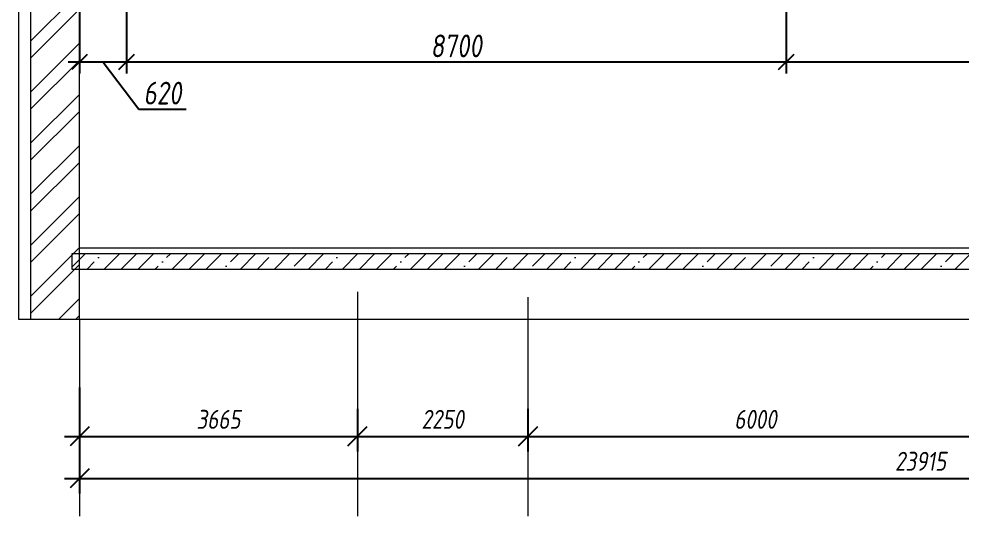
# Model space of a CAD drawing. Header units: millimetres. Extents: x 0 to 9491604, y -172998 to 295086.
# Drawn here: x 549133 to 561574, y 4723 to 11283 of the extents above; entities that cross this region are included whole.
import ezdxf

# ---------------------------------------------------------------- set-up
doc = ezdxf.new("R2010")
doc.units = ezdxf.units.MM
for name, color, linetype, lineweight in [('АР_Оси', 7, 'Continuous', 25), ('АР_Сущ Несущая стена', 250, 'Continuous', 50), ('АР_Штриховка монолит', 29, 'Continuous', 9)]:
    doc.layers.add(name, color=color, linetype=linetype, lineweight=lineweight)
doc.layers.add('АР_Перегородки кирпич', color=34, linetype='Continuous')
doc.layers.add('ТХ_мебель передв', color=251, linetype='Continuous')
doc.styles.add('GOST 2.304', font='CS_Gost2304.shx')
doc.styles.add('Архитектурный размер', font='isocpeur.ttf', dxfattribs={"width": 0.8, "oblique": 8})
doc.styles.add('ГОСТ 2.304', font='CS_Gost2304.shx', dxfattribs={"oblique": 10})
doc.dimstyles.new('KK 100', dxfattribs={"dimscale": 100, "dimtxt": 3, "dimasz": 2, "dimexe": 1.5, "dimexo": 2, "dimtad": 1, "dimdec": 0, "dimtxsty": 'GOST 2.304', "dimblk": 'OBLIQUE', "dimcen": 2.5, "dimdle": 1.5, "dimadec": 0, "dimazin": 0, "dimtfac": 1, "dimtdec": 0, "dimtmove": 0, "dimatfit": 3, "dimarcsym": 0})
doc.dimstyles.new('СПДС', dxfattribs={"dimscale": 100, "dimtxt": 2.5, "dimasz": 2.5, "dimexe": 2, "dimexo": 0.625, "dimgap": 1, "dimtad": 1, "dimdec": 0, "dimrnd": 5, "dimtxsty": 'ГОСТ 2.304', "dimblk": 'OBLIQUE', "dimblk1": 'OBLIQUE', "dimblk2": 'OBLIQUE', "dimcen": 2.5, "dimdle": 2, "dimadec": 0, "dimazin": 2, "dimtfac": 0.75, "dimtdec": 4, "dimtmove": 1, "dimatfit": 3, "dimfxl": 1, "dimtfill": 1, "dimtolj": 1, "dimarcsym": 1})

# ---------------------------------------------------------------- blocks, each defined once
blk = doc.blocks.new('_Oblique')
at = {"color": 0, "linetype": 'ByBlock', "lineweight": -2}
blk.add_line((-0.5, -0.5), (0.5, 0.5), dxfattribs=at)
blk = doc.blocks.new('*D198')
at = {"layer": 'Defpoints', "color": 0, "linetype": 'ByBlock', "lineweight": 9, "transparency": 16777216}
for p in [(549933, 6203), (553598, 6203), (553598, 5775)]:
    blk.add_point(p, dxfattribs=at)
at = {"layer": 'АР_Оси', "color": 0, "linetype": 'ByBlock', "lineweight": -2, "transparency": 16777216}
for p, q in [((549933, 6141), (549933, 5575)), ((553598, 6141), (553598, 5575)), ((549733, 5775), (553798, 5775))]:
    blk.add_line(p, q, dxfattribs=at)
at = {"layer": 'АР_Оси', "color": 0, "linetype": 'ByBlock', "lineweight": -2, "transparency": 16777216, "xscale": 250, "yscale": 250, "zscale": 250, "rotation": 180}
blk.add_blockref('_Oblique', (549933, 5775), dxfattribs=at)
at = {"layer": 'АР_Оси', "color": 0, "linetype": 'ByBlock', "lineweight": -2, "transparency": 16777216, "xscale": 250, "yscale": 250, "zscale": 250}
blk.add_blockref('_Oblique', (553598, 5775), dxfattribs=at)
at = {"layer": 'АР_Оси', "color": 0, "linetype": 'ByBlock', "lineweight": 9, "transparency": 16777216, "insert": (551765, 6000), "char_height": 250, "attachment_point": 5, "style": 'ГОСТ 2.304', "bg_fill": 3, "box_fill_scale": 1.1, "bg_fill_color": 256, "bg_fill_true_color": 13158600, "bg_fill_transparency": 0}
blk.add_mtext('\\A1;3665', dxfattribs=at)
blk = doc.blocks.new('*D199')
at = {"layer": 'Defpoints', "color": 0, "linetype": 'ByBlock', "lineweight": 9, "transparency": 16777216}
for p in [(553598, 6203), (555848, 6203), (555848, 5775)]:
    blk.add_point(p, dxfattribs=at)
at = {"layer": 'АР_Оси', "color": 0, "linetype": 'ByBlock', "lineweight": -2, "transparency": 16777216}
for p, q in [((553598, 6141), (553598, 5575)), ((555848, 6141), (555848, 5575)), ((553398, 5775), (556048, 5775))]:
    blk.add_line(p, q, dxfattribs=at)
at = {"layer": 'АР_Оси', "color": 0, "linetype": 'ByBlock', "lineweight": -2, "transparency": 16777216, "xscale": 250, "yscale": 250, "zscale": 250, "rotation": 180}
blk.add_blockref('_Oblique', (553598, 5775), dxfattribs=at)
at = {"layer": 'АР_Оси', "color": 0, "linetype": 'ByBlock', "lineweight": -2, "transparency": 16777216, "xscale": 250, "yscale": 250, "zscale": 250}
blk.add_blockref('_Oblique', (555848, 5775), dxfattribs=at)
at = {"layer": 'АР_Оси', "color": 0, "linetype": 'ByBlock', "lineweight": 9, "transparency": 16777216, "insert": (554723, 6000), "char_height": 250, "attachment_point": 5, "style": 'ГОСТ 2.304', "bg_fill": 3, "box_fill_scale": 1.1, "bg_fill_color": 256, "bg_fill_true_color": 13158600, "bg_fill_transparency": 0}
blk.add_mtext('\\A1;2250', dxfattribs=at)
blk = doc.blocks.new('*D200')
at = {"layer": 'Defpoints', "color": 0, "linetype": 'ByBlock', "lineweight": 9, "transparency": 16777216}
for p in [(555848, 6203), (561848, 6203), (561848, 5775)]:
    blk.add_point(p, dxfattribs=at)
at = {"layer": 'АР_Оси', "color": 0, "linetype": 'ByBlock', "lineweight": -2, "transparency": 16777216}
for p, q in [((555848, 6141), (555848, 5575)), ((561848, 6141), (561848, 5575)), ((555648, 5775), (562048, 5775))]:
    blk.add_line(p, q, dxfattribs=at)
at = {"layer": 'АР_Оси', "color": 0, "linetype": 'ByBlock', "lineweight": -2, "transparency": 16777216, "xscale": 250, "yscale": 250, "zscale": 250, "rotation": 180}
blk.add_blockref('_Oblique', (555848, 5775), dxfattribs=at)
at = {"layer": 'АР_Оси', "color": 0, "linetype": 'ByBlock', "lineweight": -2, "transparency": 16777216, "xscale": 250, "yscale": 250, "zscale": 250}
blk.add_blockref('_Oblique', (561848, 5775), dxfattribs=at)
at = {"layer": 'АР_Оси', "color": 0, "linetype": 'ByBlock', "lineweight": 9, "transparency": 16777216, "insert": (558848, 6000), "char_height": 250, "attachment_point": 5, "style": 'ГОСТ 2.304', "bg_fill": 3, "box_fill_scale": 1.1, "bg_fill_color": 256, "bg_fill_true_color": 13158600, "bg_fill_transparency": 0}
blk.add_mtext('\\A1;6000', dxfattribs=at)
blk = doc.blocks.new('*D193')
at = {"layer": 'Defpoints', "color": 0, "lineweight": 9, "ltscale": 100, "transparency": 16777216}
for p in [(550553, 11156), (559253, 11156), (550553, 10713)]:
    blk.add_point(p, dxfattribs=at)
at = {"layer": 'ТХ_мебель передв', "color": 0, "lineweight": -2, "ltscale": 100, "transparency": 16777216}
for p, q in [((550553, 10956), (550553, 10563)), ((559253, 10956), (559253, 10563)), ((559403, 10713), (550403, 10713))]:
    blk.add_line(p, q, dxfattribs=at)
at = {"layer": 'ТХ_мебель передв', "color": 0, "lineweight": -2, "ltscale": 100, "transparency": 16777216, "xscale": 200, "yscale": 200, "zscale": 200, "rotation": 180}
blk.add_blockref('_Oblique', (550553, 10713), dxfattribs=at)
at = {"layer": 'ТХ_мебель передв', "color": 0, "lineweight": -2, "ltscale": 100, "transparency": 16777216, "xscale": 200, "yscale": 200, "zscale": 200}
blk.add_blockref('_Oblique', (559253, 10713), dxfattribs=at)
at = {"layer": 'ТХ_мебель передв', "color": 0, "lineweight": 9, "ltscale": 100, "transparency": 16777216, "insert": (554903, 10926), "char_height": 300, "attachment_point": 5, "style": 'Архитектурный размер'}
blk.add_mtext('8700', dxfattribs=at)
blk = doc.blocks.new('*D194')
at = {"layer": 'Defpoints', "color": 0, "linetype": 'ByBlock', "lineweight": 9, "transparency": 16777216}
for p in [(549933, 6480), (573848, 6480), (573848, 5222)]:
    blk.add_point(p, dxfattribs=at)
at = {"layer": 'АР_Оси', "color": 0, "linetype": 'ByBlock', "lineweight": -2, "transparency": 16777216}
for p, q in [((549933, 6418), (549933, 5022)), ((573848, 6418), (573848, 5022)), ((549733, 5222), (574048, 5222))]:
    blk.add_line(p, q, dxfattribs=at)
at = {"layer": 'АР_Оси', "color": 0, "linetype": 'ByBlock', "lineweight": -2, "transparency": 16777216, "xscale": 250, "yscale": 250, "zscale": 250, "rotation": 180}
blk.add_blockref('_Oblique', (549933, 5222), dxfattribs=at)
at = {"layer": 'АР_Оси', "color": 0, "linetype": 'ByBlock', "lineweight": -2, "transparency": 16777216, "xscale": 250, "yscale": 250, "zscale": 250}
blk.add_blockref('_Oblique', (573848, 5222), dxfattribs=at)
at = {"layer": 'АР_Оси', "color": 0, "linetype": 'ByBlock', "lineweight": 9, "transparency": 16777216, "insert": (561026, 5447), "char_height": 250, "attachment_point": 5, "style": 'ГОСТ 2.304', "bg_fill": 3, "box_fill_scale": 1.1, "bg_fill_color": 256, "bg_fill_true_color": 13158600, "bg_fill_transparency": 0}
blk.add_mtext('\\A1;23915', dxfattribs=at)
blk = doc.blocks.new('*D195')
at = {"layer": 'Defpoints', "color": 0, "lineweight": 9, "ltscale": 100, "transparency": 16777216}
for p in [(559253, 11990, 950), (573648, 11874), (559253, 10713)]:
    blk.add_point(p, dxfattribs=at)
at = {"layer": 'ТХ_мебель передв', "color": 0, "lineweight": -2, "ltscale": 100, "transparency": 16777216}
for p, q in [((559253, 11790), (559253, 10563)), ((573648, 11674), (573648, 10563)), ((573798, 10713), (559103, 10713))]:
    blk.add_line(p, q, dxfattribs=at)
at = {"layer": 'ТХ_мебель передв', "color": 0, "lineweight": -2, "ltscale": 100, "transparency": 16777216, "xscale": 200, "yscale": 200, "zscale": 200, "rotation": 180}
blk.add_blockref('_Oblique', (559253, 10713), dxfattribs=at)
at = {"layer": 'ТХ_мебель передв', "color": 0, "lineweight": -2, "ltscale": 100, "transparency": 16777216, "xscale": 200, "yscale": 200, "zscale": 200}
blk.add_blockref('_Oblique', (573648, 10713), dxfattribs=at)
at = {"layer": 'ТХ_мебель передв', "color": 0, "lineweight": 9, "ltscale": 100, "transparency": 16777216, "insert": (566450, 10926), "char_height": 300, "attachment_point": 5, "style": 'Архитектурный размер'}
blk.add_mtext('14395', dxfattribs=at)
blk = doc.blocks.new('*D176')
at = {"layer": 'Defpoints', "color": 0, "ltscale": 100, "transparency": 16777216}
for p in [(549933, 12183), (550553, 12183), (549933, 10713)]:
    blk.add_point(p, dxfattribs=at)
at = {"layer": 'ТХ_мебель передв', "color": 0, "lineweight": -2, "ltscale": 100, "transparency": 16777216}
for p, q in [((549933, 11983), (549933, 10563)), ((550553, 11983), (550553, 10563)), ((550703, 10713), (549783, 10713)), ((550243, 10713), (550717, 10090)), ((550717, 10090), (551341, 10090))]:
    blk.add_line(p, q, dxfattribs=at)
at = {"layer": 'ТХ_мебель передв', "color": 0, "lineweight": -2, "ltscale": 100, "transparency": 16777216, "xscale": 200, "yscale": 200, "zscale": 200, "rotation": 180}
blk.add_blockref('_Oblique', (549933, 10713), dxfattribs=at)
at = {"layer": 'ТХ_мебель передв', "color": 0, "lineweight": -2, "ltscale": 100, "transparency": 16777216, "xscale": 200, "yscale": 200, "zscale": 200}
blk.add_blockref('_Oblique', (550553, 10713), dxfattribs=at)
at = {"layer": 'ТХ_мебель передв', "color": 0, "lineweight": 9, "ltscale": 100, "transparency": 16777216, "insert": (551029, 10303), "char_height": 300, "attachment_point": 5, "style": 'Архитектурный размер'}
blk.add_mtext('620', dxfattribs=at)
blk = doc.blocks.new('АР разрез')
at = {"layer": 'АР_Перегородки кирпич', "lineweight": 9, "ltscale": 500, "true_color": 0x000000, "transparency": 33554610}
h = blk.add_hatch(dxfattribs=at)
h.set_pattern_fill('ANSI32', color=18, scale=50)
h.set_pattern_definition([(45, (216511.2, -287438.85), (-336.7596, 336.7596), []), (45, (216735.73, -287438.85), (-336.7596, 336.7596), [])])
edge = h.paths.add_edge_path()
edge.add_line((549932.9, 22102.8), (549932.9, 7315.3))
edge.add_line((549932.9, 7315.3), (549292.9, 7315.2))
edge.add_line((549292.9, 7315.2), (549292.9, 22102.7))
edge.add_line((549292.9, 22102.7), (549932.9, 22102.8))
at = {"layer": 'АР_Штриховка монолит', "lineweight": 9, "ltscale": 10}
h = blk.add_hatch(dxfattribs=at)
h.set_pattern_fill('ANSI35', color=256, scale=50)
h.set_pattern_definition([(45, (216511.2, -291638.9), (-224.5064, 224.5064), []), (45, (216735.72, -291638.9), (-224.5064, 224.5064), [396.875, -79.375, 0, -79.375])])
h.paths.add_polyline_path([(574126, 8183.2), (549832.8, 8183.1), (549832.9, 7983.2), (561393, 7983.1), (561420.8, 7983.2), (574129.5, 7983.2)])
at = {"layer": 'АР_Оси', "lineweight": 9}
for p, q in [((555847.9, 7610.9), (555847.9, 4723.5)), ((549932.9, 7315.2), (549932.9, 4723.5))]:
    blk.add_line(p, q, dxfattribs=at)
at = {"layer": 'АР_Сущ Несущая стена', "lineweight": 9, "ltscale": 50}
for p, q in [((549932.9, 8263.2), (573647.8, 8263.2)), ((549932.9, 7983.2), (573327.8, 7983.2))]:
    blk.add_line(p, q, dxfattribs=at)
for points in [[(549132.9, 22102.7), (574127.8, 22102.7), (574127.8, 7315.2), (549132.9, 7315.2)], [(549832.9, 7983.2), (574127.8, 7983.2), (574127.8, 8183.2), (549832.9, 8183.2)]]:
    blk.add_lwpolyline(points, close=True, dxfattribs=at)
for points in [[(549292.9, 7315.2), (549292.9, 22102.7)], [(573647.8, 12183.2), (573647.8, 7315.2), (549932.9, 7315.2), (549932.9, 12183.2)]]:
    blk.add_lwpolyline(points, dxfattribs=at)
at = {"layer": 'ТХ_мебель передв', "lineweight": 9, "ltscale": 100}
dim = blk.add_linear_dim(base=(549932.9, 10713.2), p1=(550552.9, 12183.2), p2=(549932.9, 12183.2), dimstyle='KK 100', override={"dimtxsty": 'Архитектурный размер', "dimtmove": 1}, dxfattribs=at)
dim.commit()
dim.dimension.update_dxf_attribs({"geometry": '*D176', "text_midpoint": (550779.9, 10090.4), "dimtype": 128})
for base, p1, p2, picture, middle in [((559252.9, 10713.2), (573647.8, 11874), (559252.9, 11989.7, 950), '*D195', (566450.3, 10925.7)), ((550552.9, 10713.2), (559252.9, 11156.2), (550552.9, 11156.2), '*D193', (554902.9, 10925.7))]:
    dim = blk.add_linear_dim(base=base, p1=p1, p2=p2, dimstyle='KK 100', override={"dimtxsty": 'Архитектурный размер', "dimtmove": 1}, dxfattribs=at)
    dim.commit()
    dim.dimension.update_dxf_attribs({"geometry": picture, "text_midpoint": middle})
at = {"layer": 'АР_Оси', "color": 18, "linetype": 'ByBlock', "lineweight": 9, "true_color": 0x000000}
dim = blk.add_linear_dim(base=(553597.9, 5775.2), p1=(549932.9, 6203.1), p2=(553597.9, 6203.1), dimstyle='СПДС', dxfattribs=at)
dim.commit()
dim.dimension.update_dxf_attribs({"geometry": '*D198', "text_midpoint": (551765.4, 6000.2)})
at = {"layer": 'АР_Оси', "lineweight": 9}
blk.add_line((553597.9, 7682.7), (553597.9, 4723.5), dxfattribs=at)
at = {"layer": 'АР_Оси', "color": 18, "linetype": 'ByBlock', "lineweight": 9, "true_color": 0x000000}
dim = blk.add_linear_dim(base=(555847.9, 5775.2), p1=(553597.9, 6203.1), p2=(555847.9, 6203.1), dimstyle='СПДС', dxfattribs=at)
dim.commit()
dim.dimension.update_dxf_attribs({"geometry": '*D199', "text_midpoint": (554722.9, 6000.2)})
dim = blk.add_linear_dim(base=(561847.9, 5775.2), p1=(555847.9, 6203.1), p2=(561847.9, 6203.1), dimstyle='СПДС', dxfattribs=at)
dim.commit()
dim.dimension.update_dxf_attribs({"geometry": '*D200', "text_midpoint": (558847.9, 6000.2)})
dim = blk.add_linear_dim(base=(573847.9, 5222.2), p1=(549932.9, 6480.4), p2=(573847.9, 6480.4), dimstyle='СПДС', dxfattribs=at)
dim.commit()
dim.dimension.update_dxf_attribs({"geometry": '*D194', "text_midpoint": (561025.9, 5222.2), "dimtype": 160})

msp = doc.modelspace()

# ---------------------------------------------------------------- block references
at = {"color": 12, "true_color": 0xe00000}
msp.add_blockref('АР разрез', (0, 0), dxfattribs=at)

doc.saveas('drawing.dxf')
